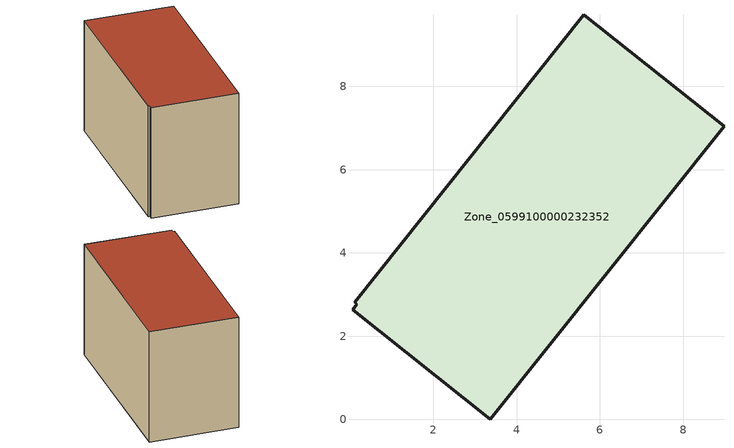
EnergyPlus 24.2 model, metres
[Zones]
Zone_0599100000232352
 floor ground (C_G): 8.98,7.04 3.37,0 0.06,2.63 0.16,2.77 0.1,2.81 5.61,9.73 z0.53
 wall outside (C_F): 8.98,7.04 5.61,9.73 0.1,2.81 0.16,2.77 0.06,2.63 3.37,0 8.98,7.04 z0.53:6.22
 roof outside (C_R): 3.37,0 8.98,7.04 5.61,9.73 0.1,2.81 0.16,2.77 0.06,2.63 z6.22
[BUILDING]
Pand.0599100000232352: North Axis=0; Terrain=City; Loads Convergence Tolerance Value=0.04; Temperature Convergence Tolerance Value=0.4; Solar Distribution=FullExterior; Maximum Number of Warmup Days=25; Minimum Number of Warmup Days=1
[Site:Location]
Rotterdam.The.Hague.AP_ZH_NLD Design_Conditions: Latitude=51.96; Longitude=4.45; Time Zone=1; Elevation=-4.5
[SITE:GROUNDTEMPERATURE:BUILDINGSURFACE]
18, 18, 18, 18, 18, 18, 18, 18, 18, 18, 18, 18
[MATERIAL] Thermal Absorptance=0.9; Solar Absorptance=0.7; Visible Absorptance=0.7
Name | Roughness | Thickness | Conductivity | Density | Specific Heat
G.TI.1946-1964 | MediumSmooth | 0.15 | 1 | 540 | 1210
F.TI.1946-1964 | Rough | 0.3 | 0.857143 | 1920 | 840
R.TI.1946-1964 | MediumRough | 0.2 | 0.277778 | 1500 | 1000
[CONSTRUCTION]
C_G: G.TI.1946-1964
C_F: F.TI.1946-1964
C_R: R.TI.1946-1964
[ZONE]
Zone_0599100000232352: Type=1; Multiplier=1; Ceiling Height=Autocalculate; Volume=Autocalculate; Floor Area=autocalculate; Part of Total Floor Area=Yes
[ZONEINFILTRATION:DESIGNFLOWRATE]
Infil_Zone_0599100000232352: Zone or ZoneList or Space or SpaceList=Zone_0599100000232352; Schedule=AlwaysOn; Design Flow Rate Calculation Method=Flow/Area; Flow Rate per Floor Area=0.003; Constant Term Coefficient=1; Temperature Term Coefficient=0; Velocity Term Coefficient=0; Velocity Squared Term Coefficient=0
[HVACTEMPLATE:ZONE:IDEALLOADSAIRSYSTEM]
Zone_0599100000232352: Maximum Heating Supply Air Temperature=50; Minimum Cooling Supply Air Temperature=13; Maximum Heating Supply Air Humidity Ratio=0.0156; Minimum Cooling Supply Air Humidity Ratio=0.0077; Heating Limit=NoLimit; Cooling Limit=NoLimit; Dehumidification Control Type=ConstantSensibleHeatRatio; Cooling Sensible Heat Ratio=0.7; Dehumidification Setpoint=60; Humidification Control Type=None; Humidification Setpoint=30; Outdoor Air Method=None; Outdoor Air Flow Rate per Person=0.00944; Outdoor Air Flow Rate per Zone Floor Area=0; Outdoor Air Flow Rate per Zone=0; Demand Controlled Ventilation Type=None; Outdoor Air Economizer Type=NoEconomizer; Heat Recovery Type=None; Sensible Heat Recovery Effectiveness=0.7; Latent Heat Recovery Effectiveness=0.65
[ZONECONTROL:THERMOSTAT]
ThermostatControl_Zone_0599100000232352: Zone or ZoneList=Zone_0599100000232352; Control Type Schedule=DualSetpointControlType; Control 1=Thermostat_Zone_0599100000232352; Temperature Difference Between Cutout And Setpoint=0
[THERMOSTATSETPOINT:DUALSETPOINT]
Thermostat_Zone_0599100000232352: Heating Setpoint Temperature Schedule=HeatingSetpoint_Zone_0599100000232352; Cooling Setpoint Temperature Schedule=CoolingSetpoint_Zone_0599100000232352
[SCHEDULE:COMPACT]
HeatingSetpoint_Zone_0599100000232352: Through: 12/31, For: AllDays, Until: 24:00, 21
CoolingSetpoint_Zone_0599100000232352: Through: 12/31, For: AllDays, Until: 24:00, 24
DualSetpointControlType: Through: 12/31, For: AllDays, Until: 24:00, 4
AlwaysOn: Through: 12/31, For: AllDays, Until: 24:00, 1
